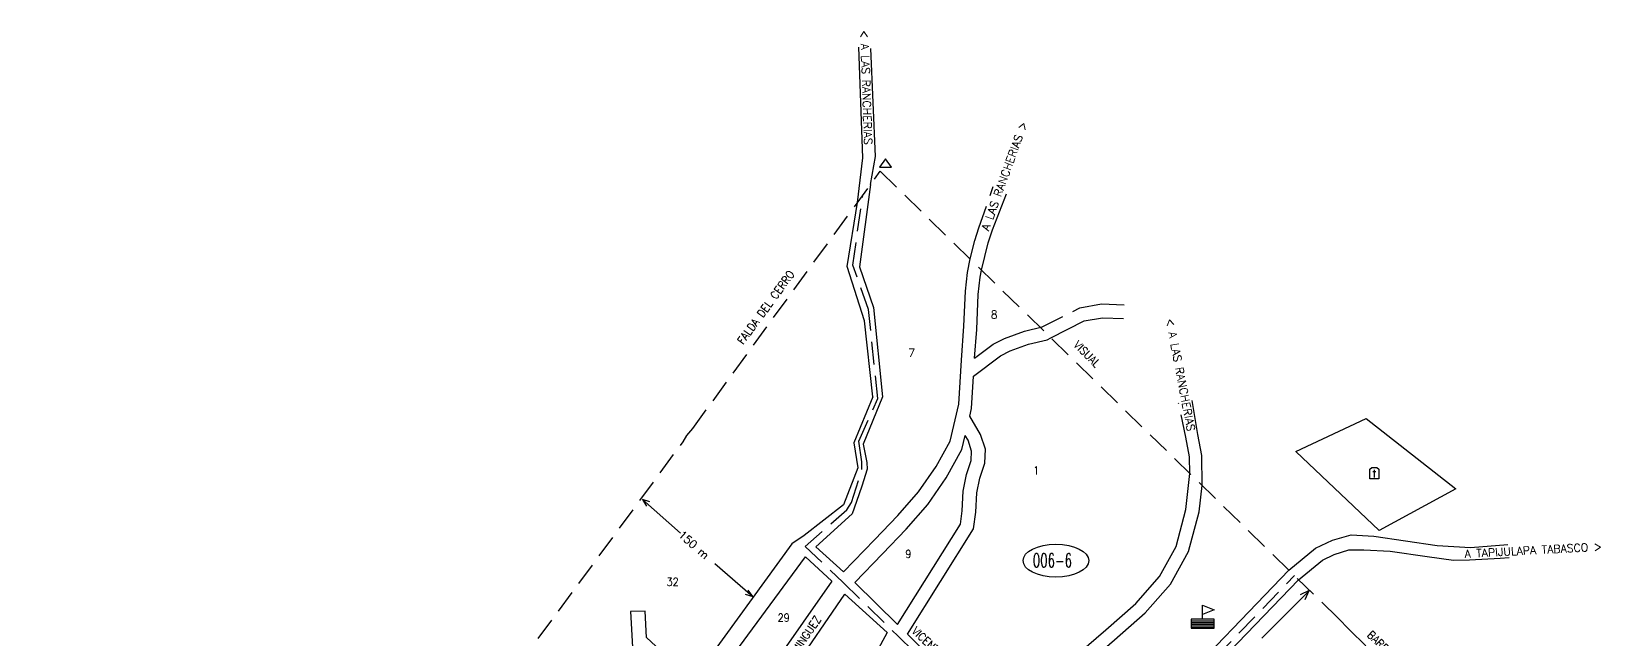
# Model space of a CAD drawing. Extents: x 518531 to 520034, y 1919938 to 1921488.
# Drawn here: x 518661 to 520034, y 1920956 to 1921488 of the extents above; entities that cross this region are included whole.
import ezdxf

# ---------------------------------------------------------------- set-up
doc = ezdxf.new("R2010")
doc.units = 0
doc.header["$LTSCALE"] = 80
doc.header["$MEASUREMENT"] = 0
doc.linetypes.add('HIDDEN', pattern=[0.375, 0.25, -0.125])
doc.layers.get('0').update_dxf_attribs({"linetype": 'CONTINUOUS'})
for name, color, linetype in [('4', 9, 'CONTINUOUS'), ('6', 10, 'CONTINUOUS'), ('A', 3, 'CONTINUOUS'), ('C', 1, 'CONTINUOUS'), ('D', 6, 'CONTINUOUS'), ('F', 15, 'CONTINUOUS'), ('L', 6, 'CONTINUOUS')]:
    doc.layers.add(name, color=color, linetype=linetype)
doc.styles.add('ROMANS', font='romans', dxfattribs={"height": 7})

# ---------------------------------------------------------------- blocks, each defined once
blk = doc.blocks.new('ESC')
for p, q in [((0, -2), (0, 10)), ((0, 10), (10, 6)), ((10, 6), (0, 2)), ((-10, -3.5), (10, -3.5)), ((-10, -5), (10, -5)), ((-10, -6.5), (10, -6.5)), ((-10, -8), (10, -8)), ((-10, -9.5), (10, -9.5))]:
    blk.add_line(p, q)
blk.add_lwpolyline([(-10, -2), (-10, -10), (10, -10), (10, -2)], close=True)
blk = doc.blocks.new('ELL')
blk.add_circle((0, 0), 1)
blk = doc.blocks.new('CEM')
at = {"layer": 'A'}
for p, q in [((-3.774444, 3.46086), (-2.150444, 5.05986)), ((-3.774444, -4.94014), (-3.774444, 3.46086)), ((-2.150444, 5.05986), (2.290556, 5.05986)), ((-1.312444, 1.50686), (1.402556, 1.50686)), ((0.057556, 2.77586), (0.057556, -3.67114)), ((2.290556, 5.05986), (3.889556, 3.46086)), ((3.889556, 3.46086), (3.889556, -4.94014)), ((3.889556, -4.94014), (-3.774444, -4.94014))]:
    blk.add_line(p, q, dxfattribs=at)

msp = doc.modelspace()

# ---------------------------------------------------------------- linework, layer by layer
at = {"layer": '4', "color": 9, "linetype": 'HIDDEN'}
for p, q in [((519231.139224, 1921129.039071), (519234.497746, 1921134.456296)), ((519234.497746, 1921134.456296), (519239.711933, 1921140.710723))]:
    msp.add_line(p, q, dxfattribs=at)
for points in [[(519239.711933, 1921140.710723), (519403.615486, 1921365.883435), (519803.714078, 1920974.843865), (519814.05174, 1920964.327584), (519929.609856, 1920849.672359), (519835.197793, 1920733.319257), (519671.106663, 1920436.364434)], [(518661.130626, 1920412.717833), (518907.194452, 1920686.815234), (518916.487325, 1920700.012226), (518986.682281, 1920795.871687), (518992.647015, 1920803.271879), (518997.979856, 1920811.532776), (519231.139224, 1921129.039071)], [(519337.883289, 1921037.251312), (519371.296557, 1921005.835544), (519418.888244, 1920959.105253), (519478.781732, 1920900.906235), (519527.983959, 1920871.301605), (519507.196344, 1920832.904255), (519589.894903, 1920792.248236), (519616.105378, 1920820.255716), (519706.954732, 1920803.243593), (519711.550012, 1920835.857725), (519699.602281, 1920862.040905), (519677.085405, 1920881.333774), (519655.028057, 1920896.492457), (519765.879582, 1921011.821713)]]:
    msp.add_lwpolyline(points, dxfattribs=at)
at = {"layer": '4', "linetype": 'HIDDEN'}
msp.add_lwpolyline([(519337.883289, 1921037.251312), (519374.309974, 1921069.568035), (519378.560897, 1921075.942057), (519387.594111, 1921105.156343), (519387.594111, 1921111.530369), (519384.937283, 1921129.590105), (519401.409613, 1921166.771921), (519393.439128, 1921244.853735), (519379.623626, 1921283.629058), (519388.261254, 1921344.789602)], dxfattribs=at)
at = {"layer": '6', "linetype": 'CONTINUOUS'}
for p, q in [((519388.320131, 1921377.692967), (519385.019352, 1921474.518104)), ((519383.640708, 1921338.44184), (519388.320131, 1921377.692967))]:
    msp.add_line(p, q, dxfattribs=at)
at = {"layer": '6'}
msp.add_lwpolyline([(519395.174174, 1921354.286657), (519399.354965, 1921378.879691), (519395.303599, 1921473.271999)], dxfattribs=at)
at = {"layer": '6', "color": 10, "linetype": 'HIDDEN'}
for points in [[(519482.163689, 1921289.113718), (519486.330913, 1921305.129182), (519489.94597, 1921316.421961), (519502.275048, 1921352.471794)], [(519674.475382, 1921101.156342), (519674.099895, 1921115.788096), (519670.936711, 1921132.953178), (519664.610338, 1921162.766217)]]:
    msp.add_lwpolyline(points, dxfattribs=at)
at = {"layer": '6', "color": 10, "linetype": 'CONTINUOUS'}
for points in [[(519492.170168, 1921279.333805), (519498.079869, 1921303.322334), (519501.694927, 1921314.615113), (519513.895752, 1921346.234892)], [(519685.071329, 1921090.800308), (519684.829888, 1921117.006251), (519681.532937, 1921135.386137), (519676.333897, 1921165.047474)]]:
    msp.add_lwpolyline(points, dxfattribs=at)
at = {"layer": '6', "linetype": 'HIDDEN'}
msp.add_lwpolyline([(519545.369043, 1921229.578055), (519578.217017, 1921246.377778), (519597.221877, 1921249.681744), (519616.860378, 1921248.896497)], dxfattribs=at)
at = {"layer": '6', "linetype": 'CONTINUOUS'}
for points in [[(519552.918601, 1921219.960838), (519582.062992, 1921234.866405), (519598.018762, 1921237.640291), (519616.38094, 1921236.906079)], [(519760.946472, 1921016.643129), (519784.423758, 1921035.858644), (519799.214444, 1921042.789211), (519815.391758, 1921047.409589), (519835.266741, 1921046.485512), (519890.731807, 1921038.168833), (519919.850969, 1921036.32068), (519952.667802, 1921039.092909)], [(519769.528831, 1921008.255091), (519790.432476, 1921025.231772), (519800.601071, 1921030.31419), (519813.54292, 1921034.472528), (519826.484769, 1921034.472528), (519849.595217, 1921033.086415), (519881.949839, 1921028.466037), (519905.060283, 1921025.231772), (519918.926553, 1921025.693808), (519945.734667, 1921027.079925), (519953.592218, 1921027.541961)]]:
    msp.add_lwpolyline(points, dxfattribs=at)
at = {"layer": 'A', "linetype": 'CONTINUOUS'}
msp.add_lwpolyline([(519840.064643, 1921051.448744), (519767.103345, 1921120.584386), (519828.664441, 1921149.454214), (519906.94584, 1921087.915894)], close=True, dxfattribs=at)
at = {"layer": 'F', "color": 15}
for p, q in [((519408.094011, 1921376.740508), (519402.819217, 1921369.591433)), ((519402.819217, 1921369.591433), (519413.481877, 1921369.591433)), ((519413.481877, 1921369.591433), (519408.094011, 1921376.740508))]:
    msp.add_line(p, q, dxfattribs=at)
at = {"layer": 'F', "linetype": 'CONTINUOUS'}
for p, q in [((519374.570609, 1921282.556055), (519383.640708, 1921338.44184)), ((519389.834264, 1921234.965518), (519374.570609, 1921282.556055)), ((519397.103355, 1921168.324303), (519389.834264, 1921234.965518)), ((519397.103355, 1921168.324303), (519380.383749, 1921128.122105)), ((519380.383749, 1921128.122105), (519383.898552, 1921106.239594)), ((519383.898552, 1921106.239594), (519371.346123, 1921073.916894)), ((519371.346123, 1921073.916894), (519337.073924, 1921046.847881)), ((519326.144384, 1921039.52629), (519239.605407, 1920920.205363)), ((519337.073924, 1921046.847881), (519326.144384, 1921039.52629)), ((519371.590596, 1921015.246112), (519347.373479, 1921037.005465)), ((519280.359438, 1920949.63336), (519338.219098, 1921028.3471)), ((519338.219098, 1921028.3471), (519361.254374, 1921006.936752)), ((519361.254374, 1921006.936752), (519311.155766, 1920935.203992)), ((519326.244061, 1920927.85662), (519372.678145, 1920995.487056)), ((519372.678145, 1920995.487056), (519409.616417, 1920962.108605)), ((519418.734737, 1920969.068209), (519381.281013, 1921005.70536)), ((519409.616417, 1920962.108605), (519377.77663, 1920903.403464)), ((519482.938389, 1920904.919651), (519427.520722, 1920960.491917))]:
    msp.add_line(p, q, dxfattribs=at)
for points in [[(519395.174174, 1921354.286657), (519385.580881, 1921282.281697), (519397.734937, 1921246.456397), (519405.689099, 1921168.324303), (519388.604939, 1921127.019735), (519391.885265, 1921110.787811), (519392.132663, 1921105.084891), (519387.550278, 1921090.209081), (519382.872435, 1921076.589356), (519378.986525, 1921065.966457), (519347.373479, 1921037.005465)], [(519371.590596, 1921015.246112), (519398.703519, 1921043.252184), (519419.038215, 1921064.482598), (519437.113497, 1921085.261297), (519452.477487, 1921107.395132), (519464.678303, 1921129.528963), (519472.360296, 1921162.052146), (519474.619705, 1921200.447572), (519476.841384, 1921230.145136), (519478.197032, 1921260.861491), (519480.004559, 1921277.123093), (519482.163689, 1921289.113718)], [(519486.125864, 1921202.207303), (519488.012945, 1921227.432235), (519489.356463, 1921257.873732), (519491.050926, 1921273.118146), (519492.170168, 1921279.333805)], [(519486.125864, 1921202.207303), (519502.47926, 1921214.591651), (519512.40488, 1921219.552628), (519529.773926, 1921225.866305), (519545.369043, 1921229.578055)], [(519485.122163, 1921186.394516), (519508.838093, 1921204.354476), (519517.152795, 1921208.510292), (519533.224345, 1921214.352327), (519549.549799, 1921218.237903), (519552.918601, 1921219.960838)], [(519481.913227, 1921151.507955), (519483.452796, 1921158.026015), (519485.122163, 1921186.394516)], [(519427.513671, 1920960.480675), (519485.317383, 1921052.645866), (519487.092057, 1921067.429314), (519488.141543, 1921084.214901), (519490.65114, 1921097.25997), (519495.03388, 1921110.403331), (519495.667741, 1921122.442239), (519491.392059, 1921135.264541), (519481.913227, 1921151.507955)], [(519381.281013, 1921005.70536), (519405.631414, 1921030.857907), (519426.24734, 1921052.38194), (519445.109958, 1921074.065731), (519461.398043, 1921097.530846), (519474.986376, 1921122.18181), (519477.909919, 1921134.559186)], [(519418.734737, 1920969.068209), (519473.723277, 1921056.744747), (519475.136802, 1921068.519741), (519476.212774, 1921085.728954), (519479.016834, 1921100.304662), (519483.135938, 1921112.657407), (519483.564807, 1921120.80291), (519480.401374, 1921130.2897), (519477.909919, 1921134.559186)], [(519524.074456, 1920879.090647), (519534.919666, 1920895.804017), (519546.216763, 1920912.065675), (519569.262841, 1920936.909873), (519600.894711, 1920964.464345), (519627.103973, 1920987.501692), (519647.890633, 1921010.990754), (519662.350914, 1921037.19009), (519670.936711, 1921069.713402), (519674.475382, 1921101.156342)], [(519532.489974, 1920869.024605), (519544.623634, 1920889.287238), (519555.345568, 1920904.720975), (519577.408621, 1920928.50545), (519608.591258, 1920955.668595), (519635.370714, 1920979.20713), (519657.499099, 1921004.21235), (519673.282299, 1921032.808567), (519682.45544, 1921067.556764), (519685.071329, 1921090.800308)], [(519655.82871, 1920906.792826), (519760.946472, 1921016.643129)], [(519663.29956, 1920897.87052), (519769.528831, 1921008.255091)], [(519211.444904, 1920946.355441), (519199.026001, 1920957.757997), (519198.122217, 1920980.795793), (519185.017327, 1920980.344073), (519186.8249, 1920949.175288), (519201.995005, 1920935.340705)]]:
    msp.add_lwpolyline(points, dxfattribs=at)
at = {"layer": 'L', "color": 14, "linetype": 'CONTINUOUS'}
for p, q in [((519195.545892, 1921078.446455), (519228.848314, 1921049.119722)), ((519258.802569, 1921022.406368), (519292.046528, 1920993.466199)), ((519737.347098, 1920957.193014), (519778.678117, 1920998.596796))]:
    msp.add_line(p, q, dxfattribs=at)
for points in [[(519201.9915, 1921076.327819), (519195.545892, 1921078.446455), (519199.014166, 1921072.725038)], [(519285.513645, 1920995.500236), (519292.046528, 1920993.466199), (519288.177578, 1920999.103017)], [(519775.15468, 1920990.831506), (519778.902853, 1920998.743987), (519770.91459, 1920994.857272)]]:
    msp.add_lwpolyline(points, dxfattribs=at)

# ---------------------------------------------------------------- block references
at = {"layer": '4', "color": 9, "xscale": 28.8, "yscale": 14.4, "zscale": 28.8}
msp.add_blockref('ELL', (519557.282529, 1921024.926838), dxfattribs=at)
at = {"layer": 'A', "color": 3}
for name, p in [('CEM', (519835.693476, 1921101.529613)), ('ESC', (519685.564788, 1920975.800827))]:
    msp.add_blockref(name, p, dxfattribs=at)

# ---------------------------------------------------------------- texts
at = {"layer": '4', "color": 9, "style": 'ROMANS', "width": 0.63}
msp.add_text('006-6', height=12, dxfattribs=at).set_placement((519537.033647, 1921019.10335))
at = {"layer": 'C', "linetype": 'CONTINUOUS', "style": 'ROMANS'}
for s, p in [('8', (519500.243583, 1921236.886205)), ('7', (519428.062439, 1921203.420519))]:
    msp.add_text(s, height=7, dxfattribs=at).set_placement(p)
at = {"layer": 'C', "color": 1, "style": 'ROMANS', "width": 0.9}
for s, p in [('1', (519537.388743, 1921100.453362)), ('9', (519425.495308, 1921027.2807)), ('32', (519216.609797, 1921002.841317)), ('29', (519313.736725, 1920971.504136))]:
    msp.add_text(s, height=7, dxfattribs=at).set_placement(p)
at = {"layer": 'D', "color": 6, "style": 'ROMANS'}
msp.add_text('< A LAS RANCHERIAS', height=7, rotation=271.919616, dxfattribs=at).set_placement((519386.262115, 1921489.512804))
at = {"layer": 'D', "linetype": 'CONTINUOUS', "style": 'ROMANS'}
for s, rotation, p in [('A LAS RANCHERIAS >', 70.145512, (519498.402647, 1921313.211208)), ('< A LAS RANCHERIAS', 280.85136, (519653.380245, 1921236.484107)), (' A TAPIJULAPA TABASCO >', 3.10488, (519910.14458, 1921027.079925))]:
    msp.add_text(s, height=7, rotation=rotation, dxfattribs=at).set_placement(p)
at = {"layer": 'D', "color": 6, "style": 'ROMANS', "width": 0.9}
for s, rotation, p in [('FALDA DEL CERRO', 53.765135, (519283.639136, 1921213.684598)), ('VISUAL', 315.105135, (519572.230075, 1921213.149245)), ('DOMINGUEZ', 55.635135, (519325.098877, 1920933.57379)), ('VICENTE', 316.475135, (519430.534707, 1920962.567187)), ('BARRANCA', 315.105135, (519828.891215, 1920959.324593))]:
    msp.add_text(s, height=7, rotation=rotation, dxfattribs=at).set_placement(p)
at = {"layer": 'L', "color": 14, "linetype": 'CONTINUOUS', "style": 'ROMANS'}
msp.add_text('150 m', height=7, rotation=318.268008, dxfattribs=at).set_placement((519226.33419, 1921046.751118))

doc.saveas('drawing.dxf')
